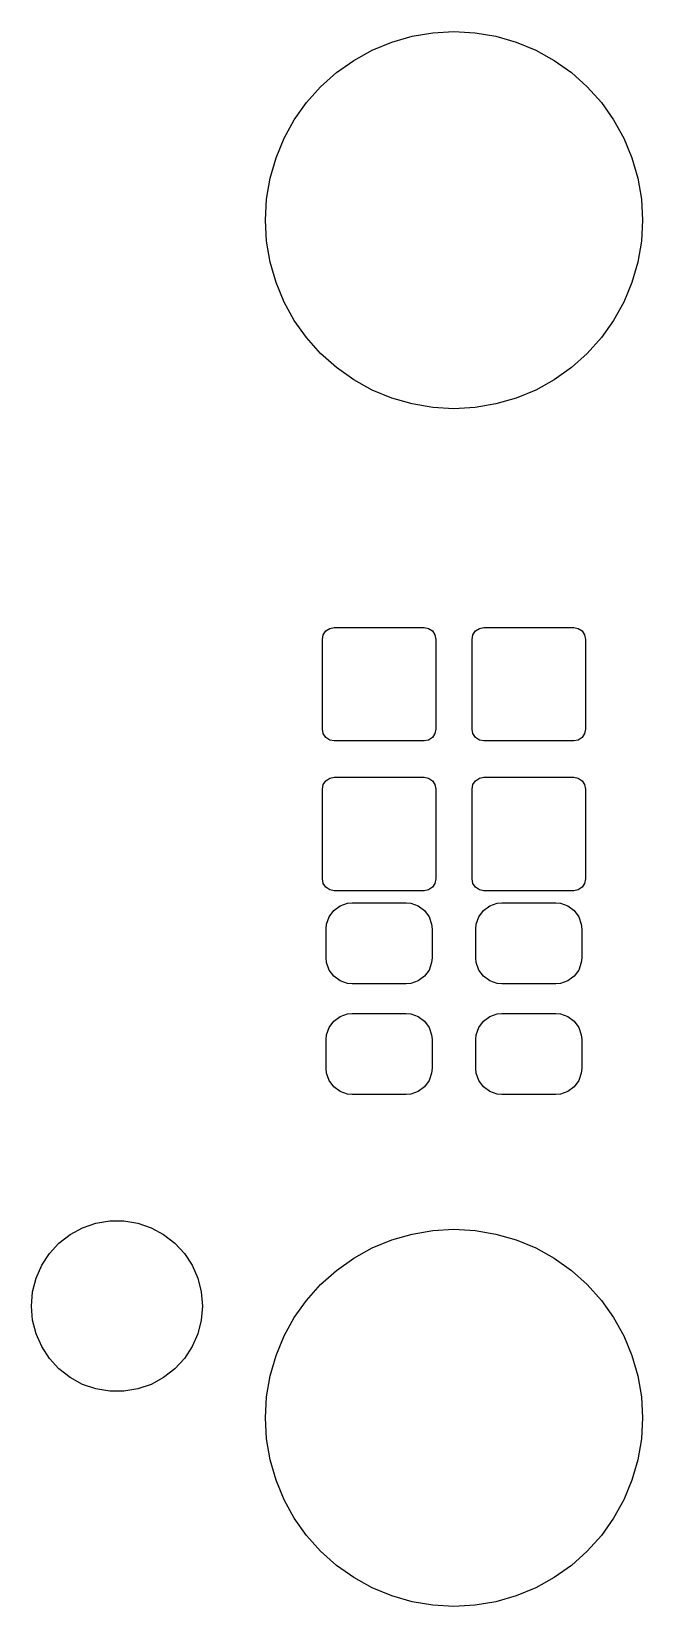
# Model space of a CAD drawing. Extents: x -0.13 to 2.53, y -0.97 to 0.19.
# Drawn here: x 2.118 to 2.526, y -0.926 to 0.126 of the extents above; entities that cross this region are included whole.
import ezdxf

# ---------------------------------------------------------------- set-up
doc = ezdxf.new("R2010")
doc.units = 0
doc.header["$MEASUREMENT"] = 0
doc.layers.add('BLACK', color=7, linetype='CONTINUOUS')

msp = doc.modelspace()

# ---------------------------------------------------------------- linework, layer by layer
at = {"layer": 'BLACK', "linetype": 'CONTINUOUS'}
for p, q in [((2.3453, 0.1135), (2.3584, 0.1189)), ((2.3584, 0.1189), (2.372, 0.1228)), ((2.372, 0.1228), (2.3859, 0.1252)), ((2.3859, 0.1252), (2.4, 0.126)), ((2.4, 0.126), (2.4141, 0.1252)), ((2.4141, 0.1252), (2.428, 0.1228)), ((2.428, 0.1228), (2.4416, 0.1189)), ((2.4416, 0.1189), (2.4547, 0.1135)), ((2.3215, 0.0985), (2.333, 0.1067)), ((2.333, 0.1067), (2.3453, 0.1135)), ((2.4547, 0.1135), (2.467, 0.1067)), ((2.467, 0.1067), (2.4785, 0.0985)), ((2.3109, 0.0891), (2.3215, 0.0985)), ((2.4785, 0.0985), (2.4891, 0.0891)), ((2.3015, 0.0785), (2.3109, 0.0891)), ((2.4891, 0.0891), (2.4985, 0.0785)), ((2.2933, 0.067), (2.3015, 0.0785)), ((2.4985, 0.0785), (2.5067, 0.067)), ((2.2865, 0.0547), (2.2933, 0.067)), ((2.5067, 0.067), (2.5135, 0.0547)), ((2.2811, 0.0416), (2.2865, 0.0547)), ((2.5135, 0.0547), (2.5189, 0.0416)), ((2.2772, 0.028), (2.2811, 0.0416)), ((2.5189, 0.0416), (2.5228, 0.028)), ((2.2748, 0.0141), (2.2772, 0.028)), ((2.5228, 0.028), (2.5252, 0.0141)), ((2.274, 0), (2.2748, 0.0141)), ((2.5252, 0.0141), (2.526, 0)), ((2.2748, -0.0141), (2.274, 0)), ((2.526, 0), (2.5252, -0.0141)), ((2.2772, -0.028), (2.2748, -0.0141)), ((2.5252, -0.0141), (2.5228, -0.028)), ((2.2811, -0.0416), (2.2772, -0.028)), ((2.5228, -0.028), (2.5189, -0.0416)), ((2.2865, -0.0547), (2.2811, -0.0416)), ((2.5189, -0.0416), (2.5135, -0.0547)), ((2.2933, -0.067), (2.2865, -0.0547)), ((2.5135, -0.0547), (2.5067, -0.067)), ((2.3015, -0.0785), (2.2933, -0.067)), ((2.5067, -0.067), (2.4985, -0.0785)), ((2.3109, -0.0891), (2.3015, -0.0785)), ((2.4985, -0.0785), (2.4891, -0.0891)), ((2.3215, -0.0985), (2.3109, -0.0891)), ((2.4891, -0.0891), (2.4785, -0.0985)), ((2.333, -0.1067), (2.3215, -0.0985)), ((2.4785, -0.0985), (2.467, -0.1067)), ((2.3453, -0.1135), (2.333, -0.1067)), ((2.3584, -0.1189), (2.3453, -0.1135)), ((2.4547, -0.1135), (2.4416, -0.1189)), ((2.467, -0.1067), (2.4547, -0.1135)), ((2.372, -0.1228), (2.3584, -0.1189)), ((2.3859, -0.1252), (2.372, -0.1228)), ((2.4, -0.126), (2.3859, -0.1252)), ((2.4141, -0.1252), (2.4, -0.126)), ((2.428, -0.1228), (2.4141, -0.1252)), ((2.4416, -0.1189), (2.428, -0.1228)), ((2.3144, -0.2744), (2.317, -0.2727)), ((2.317, -0.2727), (2.32, -0.2721)), ((2.32, -0.2721), (2.38, -0.2721)), ((2.38, -0.2721), (2.383, -0.2727)), ((2.383, -0.2727), (2.3856, -0.2744)), ((2.4144, -0.2744), (2.417, -0.2727)), ((2.417, -0.2727), (2.42, -0.2721)), ((2.42, -0.2721), (2.48, -0.2721)), ((2.48, -0.2721), (2.483, -0.2727)), ((2.483, -0.2727), (2.4856, -0.2744)), ((2.3121, -0.28), (2.3127, -0.277)), ((2.3121, -0.34), (2.3121, -0.28)), ((2.3127, -0.277), (2.3144, -0.2744)), ((2.3856, -0.2744), (2.3873, -0.277)), ((2.3873, -0.277), (2.3879, -0.28)), ((2.3879, -0.28), (2.3879, -0.34)), ((2.4121, -0.28), (2.4127, -0.277)), ((2.4121, -0.34), (2.4121, -0.28)), ((2.4127, -0.277), (2.4144, -0.2744)), ((2.4856, -0.2744), (2.4873, -0.277)), ((2.4873, -0.277), (2.4879, -0.28)), ((2.4879, -0.28), (2.4879, -0.34)), ((2.3127, -0.343), (2.3121, -0.34)), ((2.3144, -0.3456), (2.3127, -0.343)), ((2.317, -0.3473), (2.3144, -0.3456)), ((2.3856, -0.3456), (2.383, -0.3473)), ((2.3873, -0.343), (2.3856, -0.3456)), ((2.3879, -0.34), (2.3873, -0.343)), ((2.4127, -0.343), (2.4121, -0.34)), ((2.4144, -0.3456), (2.4127, -0.343)), ((2.417, -0.3473), (2.4144, -0.3456)), ((2.4856, -0.3456), (2.483, -0.3473)), ((2.4873, -0.343), (2.4856, -0.3456)), ((2.4879, -0.34), (2.4873, -0.343)), ((2.32, -0.3479), (2.317, -0.3473)), ((2.38, -0.3479), (2.32, -0.3479)), ((2.383, -0.3473), (2.38, -0.3479)), ((2.42, -0.3479), (2.417, -0.3473)), ((2.48, -0.3479), (2.42, -0.3479)), ((2.483, -0.3473), (2.48, -0.3479)), ((2.3121, -0.38), (2.3127, -0.377)), ((2.3127, -0.377), (2.3144, -0.3744)), ((2.3144, -0.3744), (2.317, -0.3727)), ((2.317, -0.3727), (2.32, -0.3721)), ((2.32, -0.3721), (2.38, -0.3721)), ((2.38, -0.3721), (2.383, -0.3727)), ((2.383, -0.3727), (2.3856, -0.3744)), ((2.3856, -0.3744), (2.3873, -0.377)), ((2.3873, -0.377), (2.3879, -0.38)), ((2.4121, -0.38), (2.4127, -0.377)), ((2.4127, -0.377), (2.4144, -0.3744)), ((2.4144, -0.3744), (2.417, -0.3727)), ((2.417, -0.3727), (2.42, -0.3721)), ((2.42, -0.3721), (2.48, -0.3721)), ((2.48, -0.3721), (2.483, -0.3727)), ((2.483, -0.3727), (2.4856, -0.3744)), ((2.4856, -0.3744), (2.4873, -0.377)), ((2.4873, -0.377), (2.4879, -0.38)), ((2.3121, -0.44), (2.3121, -0.38)), ((2.3879, -0.38), (2.3879, -0.44)), ((2.4121, -0.44), (2.4121, -0.38)), ((2.4879, -0.38), (2.4879, -0.44)), ((2.3127, -0.443), (2.3121, -0.44)), ((2.3879, -0.44), (2.3873, -0.443)), ((2.4127, -0.443), (2.4121, -0.44)), ((2.4879, -0.44), (2.4873, -0.443)), ((2.3144, -0.4456), (2.3127, -0.443)), ((2.317, -0.4473), (2.3144, -0.4456)), ((2.32, -0.4479), (2.317, -0.4473)), ((2.38, -0.4479), (2.32, -0.4479)), ((2.383, -0.4473), (2.38, -0.4479)), ((2.3856, -0.4456), (2.383, -0.4473)), ((2.3873, -0.443), (2.3856, -0.4456)), ((2.4144, -0.4456), (2.4127, -0.443)), ((2.417, -0.4473), (2.4144, -0.4456)), ((2.42, -0.4479), (2.417, -0.4473)), ((2.48, -0.4479), (2.42, -0.4479)), ((2.483, -0.4473), (2.48, -0.4479)), ((2.4856, -0.4456), (2.483, -0.4473)), ((2.4873, -0.443), (2.4856, -0.4456)), ((2.3166, -0.4653), (2.3197, -0.4611)), ((2.3197, -0.4611), (2.3239, -0.458)), ((2.3239, -0.458), (2.3288, -0.4563)), ((2.3288, -0.4563), (2.332, -0.456)), ((2.332, -0.456), (2.368, -0.456)), ((2.368, -0.456), (2.3712, -0.4563)), ((2.3712, -0.4563), (2.3761, -0.458)), ((2.3761, -0.458), (2.3803, -0.4611)), ((2.3803, -0.4611), (2.3834, -0.4653)), ((2.4166, -0.4653), (2.4197, -0.4611)), ((2.4197, -0.4611), (2.4239, -0.458)), ((2.4239, -0.458), (2.4288, -0.4563)), ((2.4288, -0.4563), (2.432, -0.456)), ((2.432, -0.456), (2.468, -0.456)), ((2.468, -0.456), (2.4712, -0.4563)), ((2.4712, -0.4563), (2.4761, -0.458)), ((2.4761, -0.458), (2.4803, -0.4611)), ((2.4803, -0.4611), (2.4834, -0.4653)), ((2.3146, -0.4735), (2.3149, -0.4702)), ((2.3149, -0.4702), (2.3166, -0.4653)), ((2.3834, -0.4653), (2.3851, -0.4702)), ((2.3851, -0.4702), (2.3854, -0.4735)), ((2.4146, -0.4735), (2.4149, -0.4702)), ((2.4149, -0.4702), (2.4166, -0.4653)), ((2.4834, -0.4653), (2.4851, -0.4702)), ((2.4851, -0.4702), (2.4854, -0.4735)), ((2.3146, -0.4927), (2.3146, -0.4735)), ((2.3854, -0.4735), (2.3854, -0.4927)), ((2.4146, -0.4927), (2.4146, -0.4735)), ((2.4854, -0.4735), (2.4854, -0.4927)), ((2.3149, -0.4959), (2.3146, -0.4927)), ((2.3854, -0.4927), (2.3851, -0.4959)), ((2.4149, -0.4959), (2.4146, -0.4927)), ((2.4854, -0.4927), (2.4851, -0.4959)), ((2.3166, -0.5009), (2.3149, -0.4959)), ((2.3197, -0.505), (2.3166, -0.5009)), ((2.3834, -0.5009), (2.3803, -0.505)), ((2.3851, -0.4959), (2.3834, -0.5009)), ((2.4166, -0.5009), (2.4149, -0.4959)), ((2.4197, -0.505), (2.4166, -0.5009)), ((2.4834, -0.5009), (2.4803, -0.505)), ((2.4851, -0.4959), (2.4834, -0.5009)), ((2.3239, -0.5081), (2.3197, -0.505)), ((2.3288, -0.5099), (2.3239, -0.5081)), ((2.332, -0.5102), (2.3288, -0.5099)), ((2.368, -0.5102), (2.332, -0.5102)), ((2.3712, -0.5099), (2.368, -0.5102)), ((2.3761, -0.5081), (2.3712, -0.5099)), ((2.3803, -0.505), (2.3761, -0.5081)), ((2.4239, -0.5081), (2.4197, -0.505)), ((2.4288, -0.5099), (2.4239, -0.5081)), ((2.432, -0.5102), (2.4288, -0.5099)), ((2.468, -0.5102), (2.432, -0.5102)), ((2.4712, -0.5099), (2.468, -0.5102)), ((2.4761, -0.5081), (2.4712, -0.5099)), ((2.4803, -0.505), (2.4761, -0.5081)), ((2.3166, -0.5392), (2.3197, -0.535)), ((2.3197, -0.535), (2.3239, -0.5319)), ((2.3239, -0.5319), (2.3288, -0.5301)), ((2.3288, -0.5301), (2.332, -0.5298)), ((2.332, -0.5298), (2.368, -0.5298)), ((2.368, -0.5298), (2.3712, -0.5301)), ((2.3712, -0.5301), (2.3761, -0.5319)), ((2.3761, -0.5319), (2.3803, -0.535)), ((2.3803, -0.535), (2.3834, -0.5392)), ((2.4166, -0.5392), (2.4197, -0.535)), ((2.4197, -0.535), (2.4239, -0.5319)), ((2.4239, -0.5319), (2.4288, -0.5301)), ((2.4288, -0.5301), (2.432, -0.5298)), ((2.432, -0.5298), (2.468, -0.5298)), ((2.468, -0.5298), (2.4712, -0.5301)), ((2.4712, -0.5301), (2.4761, -0.5319)), ((2.4761, -0.5319), (2.4803, -0.535)), ((2.4803, -0.535), (2.4834, -0.5392)), ((2.3146, -0.5473), (2.3149, -0.5441)), ((2.3149, -0.5441), (2.3166, -0.5392)), ((2.3834, -0.5392), (2.3851, -0.5441)), ((2.3851, -0.5441), (2.3854, -0.5473)), ((2.4146, -0.5473), (2.4149, -0.5441)), ((2.4149, -0.5441), (2.4166, -0.5392)), ((2.4834, -0.5392), (2.4851, -0.5441)), ((2.4851, -0.5441), (2.4854, -0.5473)), ((2.3146, -0.5665), (2.3146, -0.5473)), ((2.3854, -0.5473), (2.3854, -0.5665)), ((2.4146, -0.5665), (2.4146, -0.5473)), ((2.4854, -0.5473), (2.4854, -0.5665)), ((2.3149, -0.5698), (2.3146, -0.5665)), ((2.3854, -0.5665), (2.3851, -0.5698)), ((2.4149, -0.5698), (2.4146, -0.5665)), ((2.4854, -0.5665), (2.4851, -0.5698)), ((2.3166, -0.5747), (2.3149, -0.5698)), ((2.3197, -0.5789), (2.3166, -0.5747)), ((2.3834, -0.5747), (2.3803, -0.5789)), ((2.3851, -0.5698), (2.3834, -0.5747)), ((2.4166, -0.5747), (2.4149, -0.5698)), ((2.4197, -0.5789), (2.4166, -0.5747)), ((2.4834, -0.5747), (2.4803, -0.5789)), ((2.4851, -0.5698), (2.4834, -0.5747)), ((2.3239, -0.582), (2.3197, -0.5789)), ((2.3288, -0.5837), (2.3239, -0.582)), ((2.332, -0.584), (2.3288, -0.5837)), ((2.368, -0.584), (2.332, -0.584)), ((2.3712, -0.5837), (2.368, -0.584)), ((2.3761, -0.582), (2.3712, -0.5837)), ((2.3803, -0.5789), (2.3761, -0.582)), ((2.4239, -0.582), (2.4197, -0.5789)), ((2.4288, -0.5837), (2.4239, -0.582)), ((2.432, -0.584), (2.4288, -0.5837)), ((2.468, -0.584), (2.432, -0.584)), ((2.4712, -0.5837), (2.468, -0.584)), ((2.4761, -0.582), (2.4712, -0.5837)), ((2.4803, -0.5789), (2.4761, -0.582)), ((2.1436, -0.6775), (2.1519, -0.673)), ((2.1519, -0.673), (2.1608, -0.6699)), ((2.1608, -0.6699), (2.1701, -0.6684)), ((2.1701, -0.6684), (2.1795, -0.6684)), ((2.1795, -0.6684), (2.1888, -0.6699)), ((2.1888, -0.6699), (2.1977, -0.673)), ((2.1977, -0.673), (2.206, -0.6775)), ((2.1298, -0.6902), (2.1361, -0.6833)), ((2.1361, -0.6833), (2.1436, -0.6775)), ((2.206, -0.6775), (2.2135, -0.6833)), ((2.2135, -0.6833), (2.2199, -0.6902)), ((2.3453, -0.6865), (2.3584, -0.6811)), ((2.3584, -0.6811), (2.372, -0.6772)), ((2.372, -0.6772), (2.3859, -0.6748)), ((2.3859, -0.6748), (2.4, -0.674)), ((2.4, -0.674), (2.4141, -0.6748)), ((2.4141, -0.6748), (2.428, -0.6772)), ((2.428, -0.6772), (2.4416, -0.6811)), ((2.4416, -0.6811), (2.4547, -0.6865)), ((2.1246, -0.6981), (2.1298, -0.6902)), ((2.2199, -0.6902), (2.225, -0.6981)), ((2.3215, -0.7015), (2.333, -0.6933)), ((2.333, -0.6933), (2.3453, -0.6865)), ((2.4547, -0.6865), (2.467, -0.6933)), ((2.467, -0.6933), (2.4785, -0.7015)), ((2.1208, -0.7067), (2.1246, -0.6981)), ((2.225, -0.6981), (2.2288, -0.7067)), ((2.3109, -0.7109), (2.3215, -0.7015)), ((2.4785, -0.7015), (2.4891, -0.7109)), ((2.1185, -0.7159), (2.1208, -0.7067)), ((2.2288, -0.7067), (2.2311, -0.7159)), ((2.3015, -0.7215), (2.3109, -0.7109)), ((2.4891, -0.7109), (2.4985, -0.7215)), ((2.1177, -0.7253), (2.1185, -0.7159)), ((2.1185, -0.7347), (2.1177, -0.7253)), ((2.2311, -0.7159), (2.2319, -0.7253)), ((2.2319, -0.7253), (2.2311, -0.7347)), ((2.2933, -0.733), (2.3015, -0.7215)), ((2.4985, -0.7215), (2.5067, -0.733)), ((2.1208, -0.7438), (2.1185, -0.7347)), ((2.2311, -0.7347), (2.2288, -0.7438)), ((2.2865, -0.7453), (2.2933, -0.733)), ((2.5067, -0.733), (2.5135, -0.7453)), ((2.1246, -0.7524), (2.1208, -0.7438)), ((2.2288, -0.7438), (2.225, -0.7524)), ((2.2811, -0.7584), (2.2865, -0.7453)), ((2.5135, -0.7453), (2.5189, -0.7584)), ((2.1298, -0.7603), (2.1246, -0.7524)), ((2.225, -0.7524), (2.2199, -0.7603)), ((2.1361, -0.7673), (2.1298, -0.7603)), ((2.1436, -0.7731), (2.1361, -0.7673)), ((2.2135, -0.7673), (2.206, -0.7731)), ((2.2199, -0.7603), (2.2135, -0.7673)), ((2.2772, -0.772), (2.2811, -0.7584)), ((2.5189, -0.7584), (2.5228, -0.772)), ((2.1519, -0.7776), (2.1436, -0.7731)), ((2.1608, -0.7806), (2.1519, -0.7776)), ((2.1977, -0.7776), (2.1888, -0.7806)), ((2.206, -0.7731), (2.1977, -0.7776)), ((2.2748, -0.7859), (2.2772, -0.772)), ((2.5228, -0.772), (2.5252, -0.7859)), ((2.1701, -0.7822), (2.1608, -0.7806)), ((2.1795, -0.7822), (2.1701, -0.7822)), ((2.1888, -0.7806), (2.1795, -0.7822)), ((2.274, -0.8), (2.2748, -0.7859)), ((2.5252, -0.7859), (2.526, -0.8)), ((2.2748, -0.8141), (2.274, -0.8)), ((2.526, -0.8), (2.5252, -0.8141)), ((2.2772, -0.828), (2.2748, -0.8141)), ((2.5252, -0.8141), (2.5228, -0.828)), ((2.2811, -0.8416), (2.2772, -0.828)), ((2.5228, -0.828), (2.5189, -0.8416)), ((2.2865, -0.8547), (2.2811, -0.8416)), ((2.5189, -0.8416), (2.5135, -0.8547)), ((2.2933, -0.867), (2.2865, -0.8547)), ((2.5135, -0.8547), (2.5067, -0.867)), ((2.3015, -0.8786), (2.2933, -0.867)), ((2.5067, -0.867), (2.4985, -0.8786)), ((2.3109, -0.8891), (2.3015, -0.8786)), ((2.4985, -0.8786), (2.4891, -0.8891)), ((2.3215, -0.8985), (2.3109, -0.8891)), ((2.4891, -0.8891), (2.4785, -0.8985)), ((2.333, -0.9067), (2.3215, -0.8985)), ((2.4785, -0.8985), (2.467, -0.9067)), ((2.3453, -0.9135), (2.333, -0.9067)), ((2.3584, -0.9189), (2.3453, -0.9135)), ((2.4547, -0.9135), (2.4416, -0.9189)), ((2.467, -0.9067), (2.4547, -0.9135)), ((2.372, -0.9228), (2.3584, -0.9189)), ((2.3859, -0.9252), (2.372, -0.9228)), ((2.4, -0.926), (2.3859, -0.9252)), ((2.4141, -0.9252), (2.4, -0.926)), ((2.428, -0.9228), (2.4141, -0.9252)), ((2.4416, -0.9189), (2.428, -0.9228))]:
    msp.add_line(p, q, dxfattribs=at)

doc.saveas('drawing.dxf')
